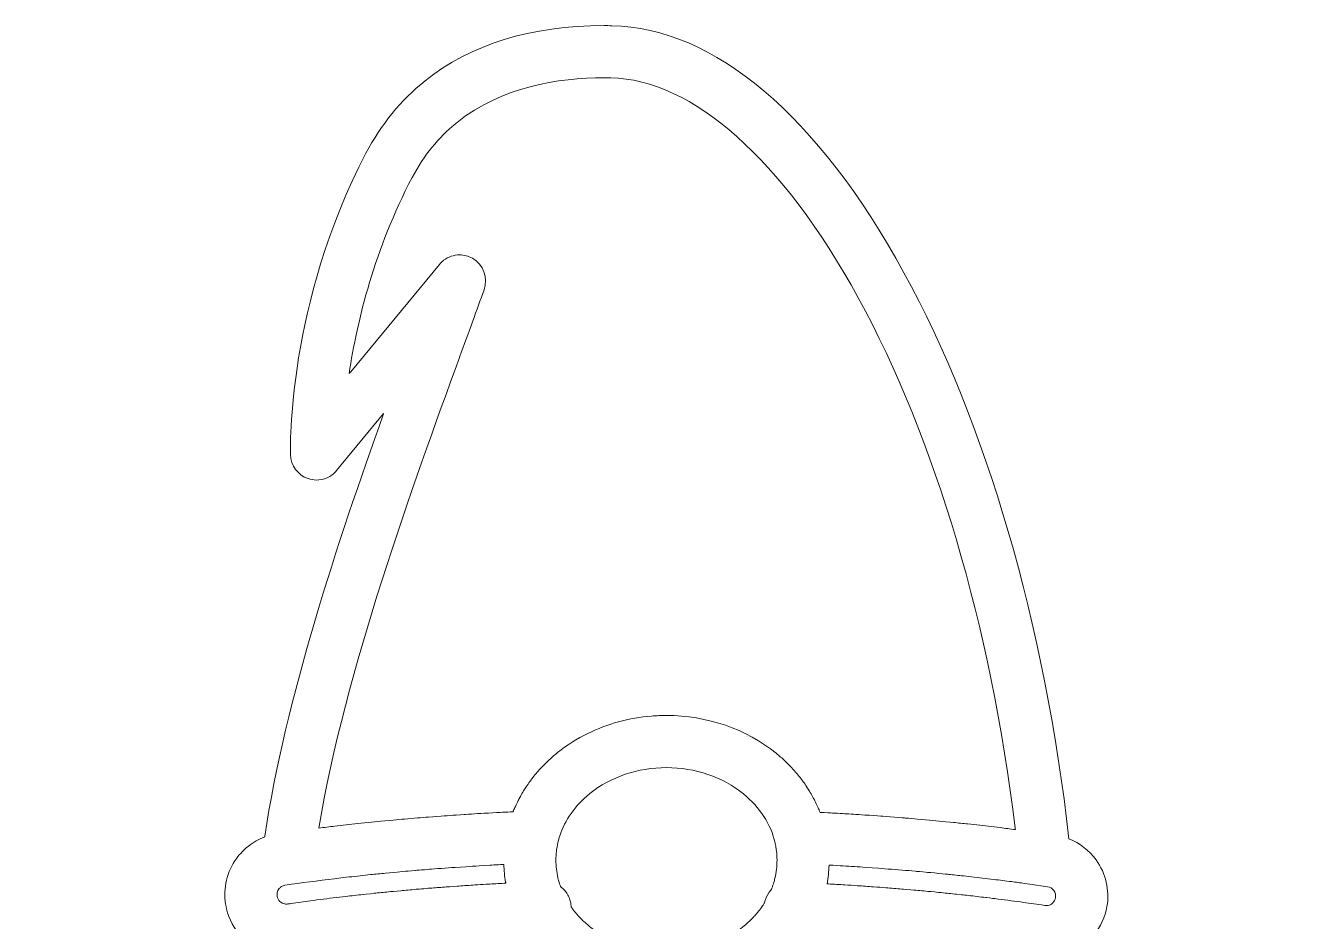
# Model space of a CAD drawing. Header units: inches. Extents: x -261 to 5410, y -3803 to -146.
# Drawn here: x 3967.2 to 4375, y -1347.2 to -1062 of the extents above; entities that cross this region are included whole.
import ezdxf

# ---------------------------------------------------------------- set-up
doc = ezdxf.new("R2010")
doc.units = ezdxf.units.IN
doc.header["$MEASUREMENT"] = 0
doc.layers.add('Layer 1', color=7, linetype='Continuous')

# ---------------------------------------------------------------- blocks, each defined once
blk = doc.blocks.new('block 30')
at = {"layer": 'Layer 1', "lineweight": 0}
for points, knots in [([(4371.98, -1477.14), (4370.74, -1468.82), (4368.81, -1460.01), (4366.05, -1450.15), (4363.48, -1441.49), (4360.36, -1432.85), (4356.77, -1424.44), (4349.64, -1408.1), (4340.58, -1392.42), (4329.84, -1377.84), (4324.57, -1370.69), (4318.84, -1363.74), (4312.82, -1357.19), (4311.09, -1355.29), (4309.28, -1353.39), (4307.42, -1351.5), (4309.5, -1348.92), (4310.93, -1345.82), (4311.5, -1342.5), (4312.4, -1337.25), (4311.18, -1331.98), (4308.06, -1327.66), (4305.85, -1324.61), (4302.85, -1322.3), (4299.41, -1320.94), (4291.7, -1252.48), (4273.08, -1188.58), (4246.86, -1140.67), (4219.42, -1090.55), (4186.38, -1062.62), (4153.81, -1062.03), (4153, -1062.01), (4152.18, -1062), (4151.37, -1062), (4128.1, -1062), (4108.84, -1067.99), (4094.39, -1079.55), (4086.71, -1085.7), (4080.39, -1093.42), (4075.54, -1102.65), (4050.48, -1150.38), (4051.43, -1196.66), (4051.48, -1198.61), (4051.57, -1202.05), (4053.82, -1205.11), (4057.08, -1206.24), (4057.95, -1206.53), (4058.86, -1206.69), (4059.78, -1206.69), (4061.8, -1206.69), (4063.71, -1205.96), (4065.21, -1204.67), (4065.23, -1204.65), (4065.25, -1204.64), (4065.26, -1204.63), (4065.59, -1204.34), (4065.89, -1204.02), (4066.18, -1203.68), (4066.18, -1203.68), (4081.17, -1185.54), (4081.17, -1185.54), (4081.13, -1185.66), (4081.09, -1185.77), (4081.04, -1185.89), (4066.71, -1225.9), (4049.85, -1276.49), (4043.31, -1320.14), (4043.3, -1320.21), (4043.29, -1320.28), (4043.28, -1320.35), (4041.38, -1321.06), (4039.61, -1322.06), (4038.03, -1323.33), (4036.66, -1324.41), (4035.44, -1325.68), (4034.38, -1327.13), (4031.26, -1331.41), (4030.01, -1336.63), (4030.85, -1341.78), (4030.85, -1341.78), (4030.88, -1341.95), (4030.88, -1341.95), (4031.45, -1345.38), (4032.92, -1348.55), (4035.07, -1351.18), (4033.09, -1353.18), (4031.18, -1355.19), (4029.34, -1357.19), (4023.31, -1363.76), (4017.58, -1370.71), (4012.33, -1377.85), (4001.59, -1392.42), (3992.53, -1408.1), (3985.38, -1424.49), (3981.81, -1432.85), (3978.68, -1441.5), (3976.08, -1450.28), (3973.36, -1460.04), (3971.43, -1468.82), (3970.19, -1477.11), (3967.48, -1494.85), (3967.15, -1513.35), (3969.21, -1532.12), (3969.45, -1534.25), (3970.47, -1536.17), (3972.1, -1537.55), (3972.97, -1546.3), (3975.27, -1558.13), (3981.12, -1569.33), (3981.85, -1570.72), (3982.84, -1573.09), (3983.9, -1575.64), (3988.73, -1587.26), (3994.21, -1600.42), (4005.28, -1600.42), (4005.28, -1600.42), (4005.51, -1600.42), (4005.51, -1600.42), (4005.51, -1600.42), (4005.85, -1600.41), (4005.98, -1600.4), (4011.23, -1600.1), (4015.52, -1598.28), (4018.96, -1595.49), (4019.07, -1595.4), (4019.18, -1595.32), (4019.29, -1595.22), (4023.8, -1591.44), (4026.82, -1585.96), (4028.6, -1580.08), (4028.66, -1580.26), (4028.71, -1580.44), (4028.77, -1580.62), (4033.07, -1594.09), (4038.41, -1607.6), (4044.69, -1620.92), (4042.01, -1624.55), (4039.42, -1628.55), (4036.83, -1633.05), (4025.99, -1651.89), (4023.09, -1666.33), (4027.96, -1677.2), (4031.65, -1685.42), (4039.31, -1690.8), (4050.74, -1693.18), (4062.13, -1695.56), (4073.15, -1696.76), (4083.52, -1696.76), (4108.84, -1696.76), (4128.33, -1689.45), (4141.17, -1678.99), (4141.43, -1678.78), (4141.7, -1678.56), (4141.96, -1678.35), (4152.5, -1669.46), (4158.35, -1658.42), (4159, -1647.69), (4159.03, -1647.22), (4159.05, -1646.74), (4159.06, -1646.27), (4159.21, -1646.27), (4159.36, -1646.27), (4159.5, -1646.28), (4163.62, -1646.33), (4167.44, -1646.36), (4171.08, -1646.36), (4174.85, -1646.36), (4178.82, -1646.33), (4183.11, -1646.27), (4183.12, -1646.75), (4183.14, -1647.22), (4183.17, -1647.69), (4184.62, -1671.48), (4211.56, -1696.76), (4258.65, -1696.76), (4269.02, -1696.76), (4280.05, -1695.56), (4291.43, -1693.18), (4298.05, -1691.8), (4303.4, -1689.42), (4307.45, -1686.05), (4307.55, -1685.98), (4307.66, -1685.89), (4307.76, -1685.8), (4310.56, -1683.41), (4312.71, -1680.54), (4314.21, -1677.2), (4319.08, -1666.33), (4316.18, -1651.89), (4305.34, -1633.05), (4302.75, -1628.54), (4300.16, -1624.54), (4297.48, -1620.91), (4303.78, -1607.57), (4309.12, -1594.04), (4313.42, -1580.55), (4313.47, -1580.72), (4313.53, -1580.9), (4313.59, -1581.07), (4316.9, -1591.11), (4323.9, -1599.72), (4335.9, -1600.4), (4336.13, -1600.42), (4336.36, -1600.42), (4336.59, -1600.42), (4340.13, -1600.42), (4343.09, -1599.08), (4345.65, -1596.87), (4351.1, -1592.17), (4354.69, -1583.54), (4357.98, -1575.63), (4358.98, -1573.22), (4360.02, -1570.73), (4360.76, -1569.31), (4366.55, -1558.24), (4368.86, -1546.53), (4369.74, -1537.81), (4369.79, -1537.77), (4369.84, -1537.74), (4369.88, -1537.7), (4369.99, -1537.61), (4370.1, -1537.52), (4370.2, -1537.43), (4371.74, -1536.07), (4372.74, -1534.16), (4372.96, -1532.11), (4375.02, -1513.35), (4374.69, -1494.85), (4371.98, -1477.14)], [0, 0, 0, 0, 1, 1, 1, 2, 2, 2, 3, 3, 3, 4, 4, 4, 5, 5, 5, 6, 6, 6, 7, 7, 7, 8, 8, 8, 9, 9, 9, 10, 10, 10, 11, 11, 11, 12, 12, 12, 13, 13, 13, 14, 14, 14, 15, 15, 15, 16, 16, 16, 17, 17, 17, 18, 18, 18, 19, 19, 19, 20, 20, 20, 21, 21, 21, 22, 22, 22, 23, 23, 23, 24, 24, 24, 25, 25, 25, 26, 26, 26, 27, 27, 27, 28, 28, 28, 29, 29, 29, 30, 30, 30, 31, 31, 31, 32, 32, 32, 33, 33, 33, 34, 34, 34, 35, 35, 35, 36, 36, 36, 37, 37, 37, 38, 38, 38, 39, 39, 39, 40, 40, 40, 41, 41, 41, 42, 42, 42, 43, 43, 43, 44, 44, 44, 45, 45, 45, 46, 46, 46, 47, 47, 47, 48, 48, 48, 49, 49, 49, 50, 50, 50, 51, 51, 51, 52, 52, 52, 53, 53, 53, 54, 54, 54, 55, 55, 55, 56, 56, 56, 57, 57, 57, 58, 58, 58, 59, 59, 59, 60, 60, 60, 61, 61, 61, 62, 62, 62, 63, 63, 63, 64, 64, 64, 65, 65, 65, 66, 66, 66, 67, 67, 67, 68, 68, 68, 69, 69, 69, 70, 70, 70, 71, 71, 71, 72, 72, 72, 73, 73, 73, 74, 74, 74, 75, 75, 75, 76, 76, 76, 76]), ([(4090.24, -1110.37), (4093.99, -1103.23), (4098.72, -1097.63), (4104.02, -1093.25), (4104.21, -1093.11), (4104.39, -1092.95), (4104.58, -1092.8), (4118.71, -1081.46), (4136.79, -1078.61), (4151.37, -1078.61), (4152.08, -1078.61), (4152.79, -1078.61), (4153.51, -1078.63), (4179.48, -1079.1), (4208.19, -1104.62), (4232.29, -1148.64), (4256.82, -1193.47), (4274.49, -1253.21), (4282.29, -1317.55), (4282.31, -1317.7), (4282.33, -1317.85), (4282.35, -1318), (4280.73, -1317.78), (4279.1, -1317.58), (4277.46, -1317.38), (4275.03, -1317.08), (4272.57, -1316.79), (4270.1, -1316.52), (4270.1, -1316.52), (4267.22, -1316.21), (4267.22, -1316.21), (4265.69, -1316.04), (4264.16, -1315.88), (4262.61, -1315.72), (4262.61, -1315.72), (4259.08, -1315.38), (4259.08, -1315.38), (4257.73, -1315.24), (4256.37, -1315.11), (4255, -1314.99), (4255, -1314.99), (4251.19, -1314.65), (4251.19, -1314.65), (4249.9, -1314.54), (4248.61, -1314.42), (4247.3, -1314.32), (4247.3, -1314.32), (4240.65, -1313.8), (4239.49, -1313.71), (4238.64, -1313.65), (4235.33, -1313.42), (4235.33, -1313.42), (4234.09, -1313.34), (4232.84, -1313.25), (4231.59, -1313.17), (4230.58, -1313.1), (4229.56, -1313.04), (4228.54, -1312.98), (4228.54, -1312.98), (4224.79, -1312.76), (4223.58, -1312.69), (4222.53, -1312.63), (4220.14, -1312.51), (4220.14, -1312.51), (4220.08, -1312.37), (4220.03, -1312.23), (4219.97, -1312.09), (4219.78, -1311.62), (4219.58, -1311.15), (4219.37, -1310.69), (4219.1, -1310.07), (4218.81, -1309.47), (4218.51, -1308.86), (4218.27, -1308.4), (4218.04, -1307.95), (4217.79, -1307.5), (4217.47, -1306.91), (4217.12, -1306.32), (4216.78, -1305.75), (4216.51, -1305.31), (4216.24, -1304.88), (4215.95, -1304.44), (4215.57, -1303.86), (4215.17, -1303.3), (4214.76, -1302.74), (4214.76, -1302.74), (4214.59, -1302.51), (4214.59, -1302.51), (4214.35, -1302.17), (4214.11, -1301.84), (4213.87, -1301.53), (4213.42, -1300.96), (4212.95, -1300.41), (4212.48, -1299.86), (4212.48, -1299.86), (4212.24, -1299.57), (4212.24, -1299.57), (4212.01, -1299.3), (4211.78, -1299.02), (4211.53, -1298.76), (4210.99, -1298.17), (4210.42, -1297.6), (4209.84, -1297.02), (4209.84, -1297.02), (4209.6, -1296.78), (4209.6, -1296.78), (4209.4, -1296.57), (4209.19, -1296.36), (4208.97, -1296.15), (4208.05, -1295.29), (4207.12, -1294.46), (4206.19, -1293.71), (4196.63, -1285.95), (4184.22, -1281.67), (4171.23, -1281.67), (4169.64, -1281.67), (4168.03, -1281.73), (4166.45, -1281.86), (4159.29, -1282.45), (4152.48, -1284.3), (4146.21, -1287.38), (4142.74, -1289.08), (4139.49, -1291.14), (4136.54, -1293.5), (4136.48, -1293.54), (4136.41, -1293.6), (4136.35, -1293.65), (4135.42, -1294.4), (4134.48, -1295.22), (4133.56, -1296.09), (4133.35, -1296.29), (4133.14, -1296.49), (4132.94, -1296.7), (4132.94, -1296.7), (4132.71, -1296.93), (4132.71, -1296.93), (4132.13, -1297.51), (4131.55, -1298.09), (4130.99, -1298.7), (4130.75, -1298.96), (4130.52, -1299.22), (4130.3, -1299.48), (4130.3, -1299.48), (4130.06, -1299.76), (4130.06, -1299.76), (4129.58, -1300.32), (4129.11, -1300.88), (4128.65, -1301.46), (4128.41, -1301.77), (4128.17, -1302.1), (4127.93, -1302.42), (4127.93, -1302.42), (4127.76, -1302.66), (4127.76, -1302.66), (4127.35, -1303.22), (4126.95, -1303.78), (4126.57, -1304.36), (4126.28, -1304.79), (4126.01, -1305.22), (4125.75, -1305.65), (4125.39, -1306.23), (4125.05, -1306.82), (4124.72, -1307.41), (4124.47, -1307.86), (4124.23, -1308.31), (4124, -1308.78), (4123.69, -1309.38), (4123.4, -1309.99), (4123.12, -1310.63), (4122.92, -1311.08), (4122.72, -1311.52), (4122.54, -1311.96), (4122.53, -1311.97), (4122.53, -1311.99), (4122.52, -1312), (4122.48, -1312.11), (4122.44, -1312.21), (4122.4, -1312.32), (4121.28, -1312.37), (4120.15, -1312.43), (4119.03, -1312.48), (4117.57, -1312.56), (4111.11, -1312.92), (4111.11, -1312.92), (4109.82, -1313), (4108.54, -1313.09), (4107.26, -1313.17), (4107.26, -1313.17), (4104.18, -1313.37), (4103.24, -1313.43), (4101.99, -1313.52), (4100.75, -1313.61), (4099.5, -1313.7), (4099.5, -1313.7), (4095.49, -1314), (4095.49, -1314), (4094.3, -1314.09), (4093.12, -1314.19), (4091.94, -1314.29), (4091.94, -1314.29), (4087.84, -1314.63), (4087.84, -1314.63), (4086.63, -1314.74), (4085.42, -1314.85), (4084.22, -1314.96), (4084.22, -1314.96), (4080.31, -1315.33), (4080.31, -1315.33), (4078.94, -1315.46), (4077.59, -1315.6), (4076.24, -1315.74), (4076.24, -1315.74), (4072.88, -1316.08), (4072.88, -1316.08), (4070.43, -1316.34), (4068, -1316.62), (4065.59, -1316.9), (4063.89, -1317.1), (4062.2, -1317.31), (4060.52, -1317.52), (4068.89, -1267.32), (4090.69, -1207.71), (4105.32, -1167.69), (4105.32, -1167.69), (4105.37, -1167.57), (4105.37, -1167.57), (4108.22, -1159.78), (4110.91, -1152.41), (4113.15, -1146.08), (4114.49, -1142.28), (4112.92, -1138.08), (4109.42, -1136.09), (4108.17, -1135.38), (4106.76, -1135.01), (4105.33, -1135.01), (4103.47, -1135.01), (4101.7, -1135.62), (4100.27, -1136.72), (4100.26, -1136.73), (4100.26, -1136.74), (4100.25, -1136.74), (4099.76, -1137.11), (4099.32, -1137.54), (4098.92, -1138.02), (4098.92, -1138.02), (4070.67, -1172.19), (4070.67, -1172.19), (4070.67, -1172.19), (4070.18, -1172.79), (4070.18, -1172.79), (4072.72, -1155.92), (4078.25, -1133.21), (4090.24, -1110.37)], [0, 0, 0, 0, 1, 1, 1, 2, 2, 2, 3, 3, 3, 4, 4, 4, 5, 5, 5, 6, 6, 6, 7, 7, 7, 8, 8, 8, 9, 9, 9, 10, 10, 10, 11, 11, 11, 12, 12, 12, 13, 13, 13, 14, 14, 14, 15, 15, 15, 16, 16, 16, 17, 17, 17, 18, 18, 18, 19, 19, 19, 20, 20, 20, 21, 21, 21, 22, 22, 22, 23, 23, 23, 24, 24, 24, 25, 25, 25, 26, 26, 26, 27, 27, 27, 28, 28, 28, 29, 29, 29, 30, 30, 30, 31, 31, 31, 32, 32, 32, 33, 33, 33, 34, 34, 34, 35, 35, 35, 36, 36, 36, 37, 37, 37, 38, 38, 38, 39, 39, 39, 40, 40, 40, 41, 41, 41, 42, 42, 42, 43, 43, 43, 44, 44, 44, 45, 45, 45, 46, 46, 46, 47, 47, 47, 48, 48, 48, 49, 49, 49, 50, 50, 50, 51, 51, 51, 52, 52, 52, 53, 53, 53, 54, 54, 54, 55, 55, 55, 56, 56, 56, 57, 57, 57, 58, 58, 58, 59, 59, 59, 60, 60, 60, 61, 61, 61, 62, 62, 62, 63, 63, 63, 64, 64, 64, 65, 65, 65, 66, 66, 66, 67, 67, 67, 68, 68, 68, 69, 69, 69, 70, 70, 70, 71, 71, 71, 72, 72, 72, 73, 73, 73, 74, 74, 74, 75, 75, 75, 76, 76, 76, 77, 77, 77, 78, 78, 78, 79, 79, 79, 80, 80, 80, 81, 81, 81, 82, 82, 82, 83, 83, 83, 84, 84, 84, 84]), ([(4171.23, -1298.27), (4180.42, -1298.27), (4189.11, -1301.23), (4195.72, -1306.6), (4201.01, -1310.9), (4204.51, -1316.33), (4205.83, -1322.25), (4205.83, -1322.25), (4205.87, -1322.44), (4205.87, -1322.44), (4205.87, -1322.44), (4206.02, -1323.24), (4206.02, -1323.24), (4206.05, -1323.39), (4206.09, -1323.55), (4206.11, -1323.72), (4206.14, -1323.89), (4206.16, -1324.06), (4206.18, -1324.22), (4206.18, -1324.22), (4206.3, -1325.04), (4206.3, -1325.04), (4206.32, -1325.29), (4206.34, -1325.54), (4206.36, -1325.79), (4206.36, -1325.79), (4206.41, -1326.38), (4206.41, -1326.38), (4206.43, -1326.83), (4206.44, -1327.28), (4206.44, -1327.73), (4206.44, -1329.67), (4206.22, -1331.61), (4205.77, -1333.49), (4205.66, -1333.95), (4205.53, -1334.4), (4205.39, -1334.87), (4205.39, -1334.87), (4205.27, -1335.24), (4205.27, -1335.24), (4205.17, -1335.57), (4205.07, -1335.89), (4204.95, -1336.21), (4204.95, -1336.21), (4204.79, -1336.64), (4204.79, -1336.64), (4204.71, -1336.86), (4204.62, -1337.07), (4204.52, -1337.31), (4203.74, -1338.15), (4203.13, -1339.14), (4202.75, -1340.23), (4202.62, -1340.6), (4202.52, -1340.98), (4202.45, -1341.32), (4202.43, -1341.34), (4202.42, -1341.37), (4202.4, -1341.39), (4202.22, -1341.68), (4202.03, -1341.98), (4201.84, -1342.26), (4201.7, -1342.46), (4201.55, -1342.67), (4201.39, -1342.88), (4201.2, -1343.16), (4200.99, -1343.43), (4200.77, -1343.72), (4200.61, -1343.92), (4200.46, -1344.12), (4200.3, -1344.31), (4200.08, -1344.58), (4199.85, -1344.85), (4199.61, -1345.12), (4199.44, -1345.32), (4199.27, -1345.51), (4199.08, -1345.71), (4198.84, -1345.97), (4198.59, -1346.22), (4198.34, -1346.48), (4198.34, -1346.48), (4197.93, -1346.89), (4197.8, -1347.03), (4197.53, -1347.29), (4197.25, -1347.54), (4196.96, -1347.8), (4196.96, -1347.8), (4196.41, -1348.29), (4196.41, -1348.29), (4196.38, -1348.33), (4196.34, -1348.36), (4196.3, -1348.38), (4196.02, -1348.62), (4195.73, -1348.85), (4195.44, -1349.08), (4195.44, -1349.08), (4195.4, -1349.11), (4195.4, -1349.11), (4195.4, -1349.11), (4194.93, -1349.49), (4194.93, -1349.49), (4194.43, -1349.88), (4193.91, -1350.26), (4193.38, -1350.62), (4192.77, -1351.03), (4192.15, -1351.42), (4191.52, -1351.8), (4187.06, -1354.44), (4181.87, -1356.19), (4176.49, -1356.87), (4174.81, -1357.09), (4173.05, -1357.2), (4171.26, -1357.2), (4169.63, -1357.2), (4168.01, -1357.1), (4166.46, -1356.92), (4166.39, -1356.92), (4166.31, -1356.91), (4166.23, -1356.9), (4166.23, -1356.9), (4166.19, -1356.9), (4166.19, -1356.9), (4159.93, -1356.14), (4154.02, -1353.98), (4149.1, -1350.62), (4148.58, -1350.27), (4148.07, -1349.9), (4147.6, -1349.54), (4147.6, -1349.54), (4147.11, -1349.15), (4147.11, -1349.15), (4146.79, -1348.9), (4146.46, -1348.64), (4146.15, -1348.37), (4146.15, -1348.37), (4145.62, -1347.9), (4145.62, -1347.9), (4145.34, -1347.65), (4145.06, -1347.4), (4144.79, -1347.14), (4144.62, -1346.98), (4144.45, -1346.81), (4144.27, -1346.64), (4144.02, -1346.38), (4143.76, -1346.12), (4143.52, -1345.85), (4143.35, -1345.68), (4143.19, -1345.5), (4143.04, -1345.33), (4142.79, -1345.06), (4142.55, -1344.78), (4142.32, -1344.5), (4142.32, -1344.5), (4141.89, -1343.98), (4141.89, -1343.98), (4141.64, -1343.66), (4141.4, -1343.34), (4141.18, -1343.04), (4141.18, -1343.04), (4140.86, -1342.61), (4140.86, -1342.61), (4140.85, -1342.36), (4140.83, -1342.12), (4140.8, -1341.88), (4140.8, -1341.88), (4140.78, -1341.6), (4140.78, -1341.6), (4140.78, -1341.6), (4140.73, -1341.35), (4140.73, -1341.35), (4140.65, -1340.88), (4140.53, -1340.43), (4140.38, -1340.01), (4140.18, -1339.47), (4139.93, -1338.95), (4139.62, -1338.46), (4139.53, -1338.31), (4139.43, -1338.17), (4139.26, -1337.92), (4139, -1337.57), (4138.71, -1337.24), (4138.43, -1336.96), (4138.21, -1336.74), (4138, -1336.55), (4137.75, -1336.35), (4137.67, -1336.29), (4137.58, -1336.22), (4137.5, -1336.16), (4137.46, -1336.05), (4137.21, -1335.31), (4137.21, -1335.31), (4136.97, -1334.54), (4136.79, -1333.92), (4136.66, -1333.36), (4136.24, -1331.52), (4136.02, -1329.63), (4136.02, -1327.73), (4136.02, -1325.87), (4136.23, -1324.01), (4136.65, -1322.2), (4136.81, -1321.46), (4137.01, -1320.73), (4137.25, -1320.02), (4138.88, -1314.97), (4142.15, -1310.35), (4146.69, -1306.64), (4146.69, -1306.64), (4146.8, -1306.56), (4146.8, -1306.56), (4146.82, -1306.54), (4146.84, -1306.53), (4146.86, -1306.52), (4153.45, -1301.2), (4162.11, -1298.27), (4171.23, -1298.27)], [0, 0, 0, 0, 1, 1, 1, 2, 2, 2, 3, 3, 3, 4, 4, 4, 5, 5, 5, 6, 6, 6, 7, 7, 7, 8, 8, 8, 9, 9, 9, 10, 10, 10, 11, 11, 11, 12, 12, 12, 13, 13, 13, 14, 14, 14, 15, 15, 15, 16, 16, 16, 17, 17, 17, 18, 18, 18, 19, 19, 19, 20, 20, 20, 21, 21, 21, 22, 22, 22, 23, 23, 23, 24, 24, 24, 25, 25, 25, 26, 26, 26, 27, 27, 27, 28, 28, 28, 29, 29, 29, 30, 30, 30, 31, 31, 31, 32, 32, 32, 33, 33, 33, 34, 34, 34, 35, 35, 35, 36, 36, 36, 37, 37, 37, 38, 38, 38, 39, 39, 39, 40, 40, 40, 41, 41, 41, 42, 42, 42, 43, 43, 43, 44, 44, 44, 45, 45, 45, 46, 46, 46, 47, 47, 47, 48, 48, 48, 49, 49, 49, 50, 50, 50, 51, 51, 51, 52, 52, 52, 53, 53, 53, 54, 54, 54, 55, 55, 55, 56, 56, 56, 57, 57, 57, 58, 58, 58, 59, 59, 59, 60, 60, 60, 61, 61, 61, 62, 62, 62, 63, 63, 63, 64, 64, 64, 65, 65, 65, 66, 66, 66, 67, 67, 67, 68, 68, 68, 69, 69, 69, 70, 70, 70, 71, 71, 71, 71]), ([(4047.79, -1336.91), (4048.02, -1336.6), (4048.29, -1336.35), (4048.59, -1336.16), (4048.93, -1335.93), (4049.33, -1335.78), (4049.75, -1335.72), (4049.75, -1335.72), (4051.86, -1335.42), (4051.86, -1335.42), (4056.92, -1334.7), (4062.19, -1334.02), (4067.53, -1333.39), (4069.85, -1333.12), (4072.2, -1332.86), (4074.57, -1332.6), (4074.57, -1332.6), (4076.99, -1332.35), (4076.99, -1332.35), (4078.57, -1332.19), (4080.14, -1332.03), (4081.74, -1331.87), (4081.74, -1331.87), (4085.47, -1331.52), (4085.47, -1331.52), (4086.65, -1331.41), (4087.83, -1331.3), (4089.03, -1331.2), (4089.03, -1331.2), (4091.13, -1331.02), (4091.13, -1331.02), (4091.13, -1331.02), (4095.03, -1330.69), (4096.44, -1330.58), (4097.33, -1330.51), (4099.71, -1330.34), (4099.71, -1330.34), (4101.12, -1330.23), (4102.53, -1330.13), (4103.96, -1330.03), (4103.96, -1330.03), (4107.3, -1329.81), (4107.3, -1329.81), (4108.72, -1329.71), (4110.15, -1329.62), (4111.59, -1329.53), (4111.59, -1329.53), (4114.97, -1329.34), (4114.97, -1329.34), (4116.41, -1329.25), (4119.4, -1329.09), (4119.44, -1329.09), (4119.5, -1330.98), (4119.69, -1332.86), (4120.01, -1334.72), (4120.03, -1334.84), (4120.05, -1334.95), (4120.07, -1335.07), (4119.86, -1335.08), (4119.65, -1335.09), (4119.45, -1335.1), (4117.75, -1335.19), (4116.05, -1335.29), (4114.36, -1335.38), (4114.36, -1335.38), (4113.82, -1335.42), (4113.82, -1335.42), (4112.61, -1335.49), (4111.4, -1335.56), (4110.21, -1335.63), (4108.51, -1335.74), (4106.83, -1335.85), (4105.15, -1335.97), (4105.15, -1335.97), (4102.11, -1336.18), (4101.08, -1336.25), (4099.57, -1336.37), (4098.06, -1336.49), (4096.56, -1336.6), (4096.56, -1336.6), (4093.04, -1336.88), (4092.12, -1336.96), (4090.43, -1337.11), (4088.76, -1337.26), (4087.05, -1337.42), (4087.05, -1337.42), (4084.19, -1337.68), (4083.31, -1337.76), (4081.74, -1337.91), (4080.19, -1338.07), (4078.64, -1338.23), (4078.64, -1338.23), (4075.42, -1338.56), (4074.65, -1338.64), (4072.78, -1338.85), (4070.94, -1339.06), (4069, -1339.29), (4069, -1339.29), (4066.17, -1339.61), (4066.17, -1339.61), (4063.37, -1339.95), (4060.6, -1340.3), (4057.85, -1340.67), (4055.78, -1340.95), (4053.74, -1341.24), (4051.7, -1341.53), (4051.7, -1341.53), (4050.93, -1341.64), (4050.62, -1341.69), (4050.5, -1341.71), (4050.38, -1341.71), (4050.18, -1341.71), (4050.18, -1341.71), (4050.12, -1341.71), (4050.12, -1341.71), (4049.99, -1341.71), (4049.87, -1341.71), (4049.7, -1341.68), (4048.48, -1341.48), (4047.51, -1340.52), (4047.27, -1339.28), (4047.27, -1339.28), (4047.26, -1339.2), (4047.26, -1339.2), (4047.12, -1338.38), (4047.3, -1337.59), (4047.79, -1336.91)], [0, 0, 0, 0, 1, 1, 1, 2, 2, 2, 3, 3, 3, 4, 4, 4, 5, 5, 5, 6, 6, 6, 7, 7, 7, 8, 8, 8, 9, 9, 9, 10, 10, 10, 11, 11, 11, 12, 12, 12, 13, 13, 13, 14, 14, 14, 15, 15, 15, 16, 16, 16, 17, 17, 17, 18, 18, 18, 19, 19, 19, 20, 20, 20, 21, 21, 21, 22, 22, 22, 23, 23, 23, 24, 24, 24, 25, 25, 25, 26, 26, 26, 27, 27, 27, 28, 28, 28, 29, 29, 29, 30, 30, 30, 31, 31, 31, 32, 32, 32, 33, 33, 33, 34, 34, 34, 35, 35, 35, 36, 36, 36, 37, 37, 37, 38, 38, 38, 39, 39, 39, 40, 40, 40, 41, 41, 41, 42, 42, 42, 42]), ([(4232.04, -1335.86), (4230.7, -1335.77), (4229.34, -1335.68), (4227.99, -1335.6), (4226.29, -1335.49), (4224.58, -1335.39), (4222.87, -1335.3), (4222.7, -1335.29), (4222.53, -1335.28), (4222.36, -1335.27), (4222.72, -1333.3), (4222.94, -1331.3), (4223.02, -1329.29), (4223.04, -1329.29), (4223.2, -1329.3), (4223.46, -1329.32), (4224.36, -1329.37), (4226.42, -1329.49), (4227.5, -1329.55), (4228.69, -1329.63), (4229.88, -1329.7), (4231.07, -1329.78), (4232.29, -1329.86), (4233.51, -1329.94), (4234.73, -1330.02), (4234.73, -1330.02), (4238.74, -1330.31), (4238.74, -1330.31), (4240.13, -1330.41), (4241.51, -1330.52), (4242.9, -1330.63), (4242.9, -1330.63), (4246.31, -1330.9), (4246.31, -1330.9), (4247.69, -1331.01), (4249.05, -1331.13), (4250.49, -1331.26), (4250.49, -1331.26), (4252.89, -1331.47), (4253.77, -1331.55), (4254.91, -1331.65), (4261.12, -1332.26), (4261.12, -1332.26), (4262.67, -1332.42), (4264.2, -1332.58), (4265.8, -1332.76), (4265.8, -1332.76), (4268.35, -1333.03), (4268.35, -1333.03), (4270.74, -1333.3), (4273.1, -1333.57), (4275.45, -1333.86), (4277.34, -1334.09), (4279.21, -1334.33), (4281.07, -1334.57), (4282.49, -1334.76), (4283.89, -1334.95), (4285.28, -1335.14), (4285.28, -1335.14), (4286.9, -1335.36), (4286.9, -1335.36), (4286.9, -1335.36), (4292.63, -1336.19), (4292.63, -1336.19), (4293.44, -1336.31), (4294.12, -1336.73), (4294.6, -1337.39), (4295.09, -1338.07), (4295.27, -1338.86), (4295.13, -1339.69), (4295.02, -1340.3), (4294.73, -1340.86), (4294.31, -1341.29), (4294.3, -1341.32), (4294.29, -1341.32), (4294.28, -1341.32), (4293.87, -1341.74), (4293.35, -1342.03), (4292.78, -1342.14), (4292.58, -1342.18), (4292.4, -1342.19), (4292.23, -1342.19), (4292.08, -1342.19), (4291.92, -1342.18), (4291.74, -1342.15), (4291.74, -1342.15), (4290.68, -1342), (4290.68, -1342), (4288.49, -1341.67), (4286.28, -1341.35), (4284.05, -1341.05), (4281.33, -1340.68), (4278.57, -1340.32), (4275.8, -1339.97), (4275.24, -1339.9), (4272.92, -1339.63), (4272.92, -1339.63), (4271.07, -1339.41), (4269.23, -1339.19), (4267.36, -1338.98), (4266.63, -1338.89), (4265.88, -1338.82), (4265.14, -1338.74), (4265.14, -1338.74), (4263.63, -1338.58), (4263.63, -1338.58), (4262.01, -1338.4), (4260.39, -1338.23), (4258.76, -1338.07), (4257.92, -1337.98), (4255.11, -1337.72), (4255.11, -1337.72), (4253.41, -1337.56), (4251.71, -1337.4), (4250.01, -1337.24), (4249.12, -1337.17), (4246.21, -1336.92), (4246.21, -1336.92), (4244.51, -1336.78), (4242.81, -1336.64), (4241.09, -1336.51), (4239.82, -1336.41), (4238.54, -1336.32), (4237.18, -1336.22), (4235.47, -1336.09), (4233.77, -1335.97), (4232.04, -1335.86)], [0, 0, 0, 0, 1, 1, 1, 2, 2, 2, 3, 3, 3, 4, 4, 4, 5, 5, 5, 6, 6, 6, 7, 7, 7, 8, 8, 8, 9, 9, 9, 10, 10, 10, 11, 11, 11, 12, 12, 12, 13, 13, 13, 14, 14, 14, 15, 15, 15, 16, 16, 16, 17, 17, 17, 18, 18, 18, 19, 19, 19, 20, 20, 20, 21, 21, 21, 22, 22, 22, 23, 23, 23, 24, 24, 24, 25, 25, 25, 26, 26, 26, 27, 27, 27, 28, 28, 28, 29, 29, 29, 30, 30, 30, 31, 31, 31, 32, 32, 32, 33, 33, 33, 34, 34, 34, 35, 35, 35, 36, 36, 36, 37, 37, 37, 38, 38, 38, 39, 39, 39, 40, 40, 40, 41, 41, 41, 42, 42, 42, 42])]:
    blk.add_open_spline(points, degree=3, knots=knots, dxfattribs=at)
blk = doc.blocks.new('block 28')
at = {"layer": 'Layer 1'}
blk.add_blockref('block 30', (0, 0), dxfattribs=at)

msp = doc.modelspace()

# ---------------------------------------------------------------- block references
at = {"layer": 'Layer 1'}
msp.add_blockref('block 28', (0, 0), dxfattribs=at)

doc.saveas('drawing.dxf')
